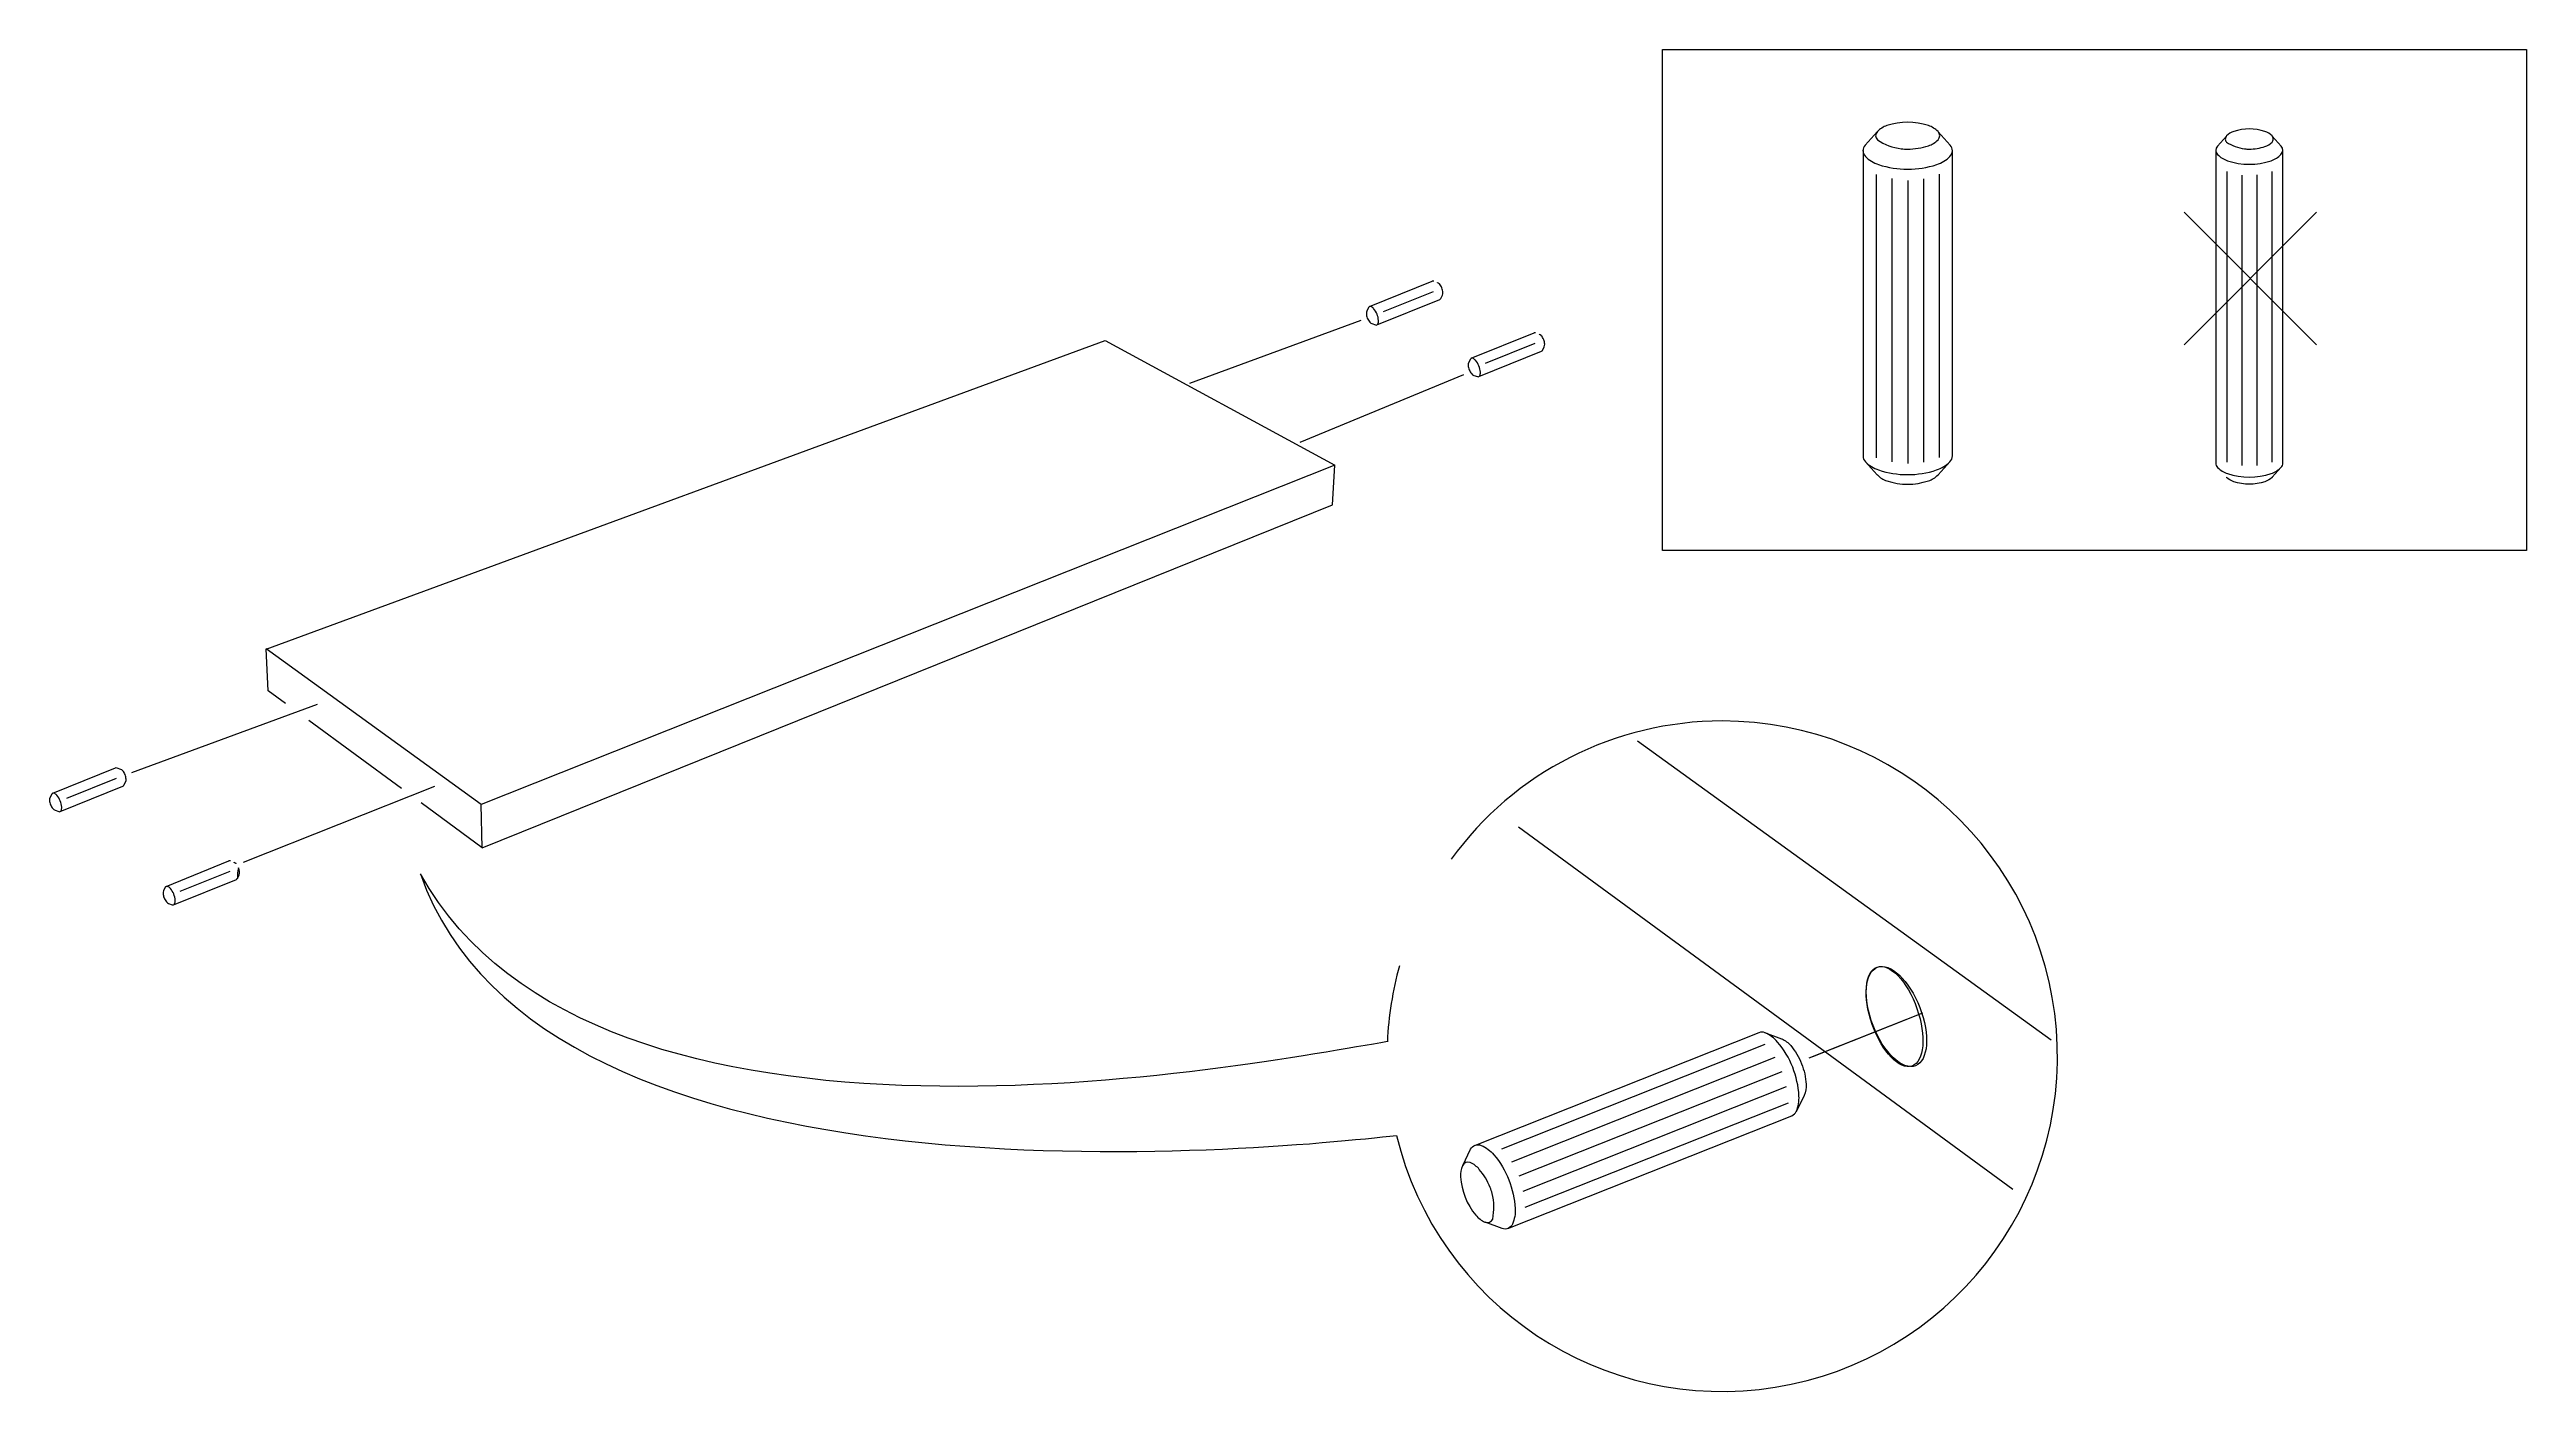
# Model space of a CAD drawing. Header units: metres. Extents: x -27.1 to 47.9, y -10.7 to 6.6.
# Drawn here: x 39.598 to 42.415, y 4.671 to 6.198 of the extents above; entities that cross this region are included whole.
import ezdxf

# ---------------------------------------------------------------- set-up
doc = ezdxf.new("R2010")
doc.units = ezdxf.units.M
doc.header["$MEASUREMENT"] = 0
doc.layers.add('PDF_Working_Num_Penna__255_Num_Penna__255_Num_Penna__255_Num_Penna__255_Num_Penna__255_Num_Penna__255', color=255, linetype='Continuous', lineweight=18)
doc.layers.add('PDF_Working_Num_Penna__7_Num_Penna__7_Num_Penna__7_Num_Penna__7_Num_Penna__7_Num_Penna__7', color=7, linetype='Continuous', lineweight=18)
doc.styles.add('GENERATED_STYLE_1', font='Arial')

msp = doc.modelspace()

# ---------------------------------------------------------------- linework, layer by layer
at = {"layer": 'PDF_Working_Num_Penna__255_Num_Penna__255_Num_Penna__255_Num_Penna__255_Num_Penna__255_Num_Penna__255', "color": 255, "linetype": 'Continuous', "lineweight": 18, "flags": 128}
msp.add_lwpolyline([(41.7128, 5.0956), (41.6028, 5.0518)], dxfattribs=at)
at = {"layer": 'PDF_Working_Num_Penna__7_Num_Penna__7_Num_Penna__7_Num_Penna__7_Num_Penna__7_Num_Penna__7', "color": 7, "linetype": 'Continuous', "lineweight": 18, "flags": 128}
msp.add_lwpolyline([(42.415, 5.6279), (41.4324, 5.6279), (41.4324, 6.1975), (42.415, 6.1975)], close=True, dxfattribs=at)
for points in [[(41.7039, 6.0846, 0.024683), (41.7112, 6.0843, 0.080763), (41.7348, 6.0881, 0.116544), (41.7457, 6.0948, 0.413823), (41.7457, 6.1043, 0.116203), (41.7348, 6.111, 0.162509), (41.6876, 6.111, 0.116643), (41.6767, 6.1043, 0.414105), (41.6767, 6.0948, 0.116544)], [(42.0943, 6.0846, 0.023831), (42.0998, 6.0843, 0.080631), (42.1175, 6.0872, 0.116968), (42.1256, 6.0922, 0.414701), (42.1256, 6.0993, 0.118034), (42.1175, 6.1043, 0.162317), (42.082, 6.1043, 0.117882), (42.0739, 6.0993, 0.414953), (42.0739, 6.0922, 0.117065)], [(39.8115, 5.2548), (39.8135, 5.2589, 0.114101), (39.814, 5.2618, 0.086514), (39.8128, 5.267, 0.08176)], [(41.2386, 4.8965, 0.023755), (41.2363, 4.9034, 0.080598), (41.224, 4.924, 0.117099), (41.2137, 4.9316, 0.414184), (41.205, 4.9281, 0.115107), (41.2027, 4.9156, 0.16262), (41.2201, 4.8718, 0.116666), (41.2304, 4.864, 0.413836), (41.2392, 4.8675, 0.116783)]]:
    msp.add_lwpolyline(points, format="xyb", close=True, dxfattribs=at)
for points in [[(41.6764, 6.104), (41.6628, 6.0889, 0.399386), (41.6631, 6.076, 0.116083), (41.6782, 6.0667, 0.162295), (41.7442, 6.0667, 0.116249), (41.7593, 6.076, 0.398741), (41.7596, 6.0889), (41.7459, 6.104)], [(42.0737, 6.0991), (42.0635, 6.0877, 0.400173), (42.0637, 6.0781, 0.115881), (42.075, 6.0711, 0.162335), (42.1245, 6.0711, 0.116235), (42.1358, 6.0781, 0.398058), (42.1361, 6.0877), (42.1258, 6.0991)], [(41.6604, 6.0826), (41.6604, 5.7353, 0.198554), (41.6631, 5.7287, 0.116298), (41.6782, 5.7194, 0.16243), (41.7441, 5.7194, 0.116464), (41.7593, 5.7287, 0.199843), (41.762, 5.7353), (41.762, 6.0826)], [(42.0617, 6.083), (42.0617, 5.7273, 0.198139), (42.0637, 5.7223, 0.116426), (42.075, 5.7153, 0.162217), (42.1245, 5.7153, 0.116235), (42.1358, 5.7223, 0.198492), (42.1379, 5.7273), (42.1379, 6.083)], [(41.1075, 5.8843), (41.179, 5.9132, 0.200581), (41.1801, 5.9142), (41.1821, 5.9183, 0.11436), (41.1825, 5.9212, 0.086888), (41.1814, 5.9264, 0.081323), (41.1786, 5.9309)], [(41.0979, 5.9042), (41.096, 5.9001, 0.115887), (41.0955, 5.8973, 0.080238), (41.0966, 5.8921, 0.082976), (41.0994, 5.8875, 0.123927), (41.1018, 5.8858), (41.106, 5.8843)], [(41.106, 5.8843, 0.201804), (41.1075, 5.8843, 0.185944), (41.1086, 5.8854, 0.119977), (41.1093, 5.8893, 0.16331), (41.1038, 5.9029, 0.119917), (41.1006, 5.9052)], [(41.2234, 5.8255), (41.2949, 5.8544, 0.200581), (41.2959, 5.8554), (41.2979, 5.8595, 0.11436), (41.2984, 5.8624, 0.086234), (41.2972, 5.8675, 0.080961), (41.2945, 5.8721)], [(41.2138, 5.8454), (41.2118, 5.8413, 0.115887), (41.2113, 5.8385, 0.080238), (41.2125, 5.8333, 0.082976), (41.2153, 5.8287, 0.123927), (41.2176, 5.827), (41.2219, 5.8255)], [(41.2219, 5.8255, 0.201804), (41.2234, 5.8255, 0.185944), (41.2245, 5.8266, 0.119977), (41.2252, 5.8305, 0.163537), (41.2197, 5.8441, 0.119917), (41.2165, 5.8464)], [(42.1361, 5.7226), (42.1258, 5.7112, -0.026863), (42.1256, 5.711, -0.116855), (42.1175, 5.706, -0.162153), (42.082, 5.706, -0.116589), (42.0739, 5.711)], [(41.6767, 5.7137, 0.117113), (41.6875, 5.707, 0.162474), (41.7348, 5.707, 0.117412), (41.7457, 5.7137)], [(41.1298, 4.9626, 2.057852), (41.5003, 5.4339, 0.240402), (41.1919, 5.2767)], [(39.6014, 5.3518), (39.6729, 5.3807, -0.210173), (39.6744, 5.3807), (39.6786, 5.3792)], [(39.6098, 5.3308), (39.6813, 5.3597, 0.200581), (39.6824, 5.3608), (39.6844, 5.3649, 0.11436), (39.6849, 5.3677, 0.086701), (39.6837, 5.3729, 0.08176), (39.681, 5.3774)], [(39.6003, 5.3507), (39.5983, 5.3466, 0.116125), (39.5978, 5.3438, 0.080701), (39.599, 5.3386, 0.082895), (39.6018, 5.3341, 0.125207), (39.6041, 5.3324), (39.6084, 5.3308)], [(39.6084, 5.3308, 0.201804), (39.6098, 5.3308, 0.187968), (39.611, 5.3319, 0.119609), (39.6116, 5.3359, 0.16363), (39.6062, 5.3494, 0.119917), (39.603, 5.3518)], [(39.7294, 5.2448), (39.7274, 5.2407, 0.116163), (39.7269, 5.2379, 0.080514), (39.728, 5.2327, 0.082976), (39.7308, 5.2282, 0.126486), (39.7332, 5.2264), (39.7374, 5.2249)], [(39.7374, 5.2249, 0.201804), (39.7389, 5.2249, 0.185944), (39.74, 5.226, 0.119977), (39.7407, 5.2299, 0.163606), (39.7352, 5.2435, 0.119917), (39.732, 5.2458)], [(41.2566, 4.8568), (41.5794, 4.985, 0.197973), (41.5845, 4.9899, 0.116466), (41.5876, 5.0074, 0.162059), (41.5633, 5.0688, 0.116252), (41.549, 5.0793, 0.199265), (41.5419, 5.0794), (41.2191, 4.9513)], [(41.5485, 5.0795), (41.5677, 5.0724, -0.024464), (41.568, 5.0723, -0.116607), (41.5782, 5.0647, -0.080857), (41.5905, 5.0441, -0.081207), (41.5957, 5.0207, -0.116339), (41.5935, 5.0081, 0.022503), (41.5933, 5.0078), (41.5843, 4.9895)], [(41.2051, 4.9284), (41.2141, 4.9468, -0.397949), (41.2262, 4.9512, -0.115892), (41.2405, 4.9406, -0.0808), (41.2576, 4.9119, -0.080557), (41.2648, 4.8793, -0.115301), (41.2617, 4.8618, -0.398603), (41.2499, 4.8567), (41.2307, 4.8639)]]:
    msp.add_lwpolyline(points, format="xyb", dxfattribs=at)
for points in [[(42.0742, 6.0588), (42.0742, 5.7282)], [(42.1252, 6.0588), (42.1252, 5.7282)], [(41.6754, 6.0555), (41.6754, 5.7332)], [(41.6933, 6.0508), (41.6933, 5.7286)], [(41.7112, 6.0486), (41.7112, 5.7267)], [(41.7292, 6.0506), (41.7292, 5.7284)], [(41.7471, 6.0556), (41.7471, 5.7334)], [(42.0912, 6.0548), (42.0912, 5.7244)], [(42.1082, 6.055), (42.1082, 5.7244)], [(42.0255, 6.0124), (42.1761, 5.8618)], [(42.0255, 5.8618), (42.1761, 6.0124)], [(41.099, 5.9052), (41.1705, 5.9341)], [(41.1151, 5.8996), (41.1717, 5.9225)], [(40.8949, 5.818), (41.0897, 5.8896)], [(39.8441, 5.5157), (40.7984, 5.8668)], [(40.7984, 5.8668), (41.0597, 5.725)], [(41.2149, 5.8464), (41.2864, 5.8753)], [(41.231, 5.8407), (41.2876, 5.8637)], [(41.206, 5.8276), (41.0197, 5.7508)], [(41.0597, 5.725), (40.0887, 5.3388)], [(40.09, 5.2898), (41.0571, 5.6797), (41.0597, 5.725)], [(41.6628, 5.7291), (41.6764, 5.7139)], [(41.7596, 5.7291), (41.7459, 5.7139)], [(40.0887, 5.3388), (39.8441, 5.5158)], [(39.8464, 5.4683), (39.8441, 5.5158)], [(39.8663, 5.4537), (39.8464, 5.4683)], [(39.6915, 5.3753), (39.9026, 5.4529)], [(39.9981, 5.3572), (39.8926, 5.4345)], [(41.8743, 5.0708), (41.4041, 5.4109)], [(39.6174, 5.3461), (39.6741, 5.369)], [(40.0356, 5.3594), (39.8181, 5.2729)], [(40.09, 5.2898), (40.0204, 5.3408)], [(40.09, 5.2898), (40.0887, 5.3388)], [(41.8308, 4.9011), (41.2685, 5.3131)], [(39.7305, 5.2458), (39.8019, 5.2747)], [(39.7389, 5.2249), (39.8104, 5.2538)], [(39.7465, 5.2402), (39.8031, 5.2631)], [(41.7279, 5.1016), (41.5989, 5.0503)], [(41.2496, 4.9474), (41.5492, 5.0663)], [(41.2609, 4.9326), (41.5604, 5.0515)], [(41.2694, 4.9167), (41.5686, 5.0354)], [(41.274, 4.8992), (41.5735, 5.0181)], [(41.2762, 4.8808), (41.5758, 4.9997)]]:
    msp.add_lwpolyline(points, dxfattribs=at)
at = {"layer": 'PDF_Working_Num_Penna__7_Num_Penna__7_Num_Penna__7_Num_Penna__7_Num_Penna__7_Num_Penna__7', "color": 7, "linetype": 'Continuous', "lineweight": 18}
msp.add_arc((41.4999, 5.053), 0.3808, 164.396, 177.5674, dxfattribs=at)
for centre, major_axis, ratio in [((41.6984, 5.0978), (-0.0217, 0.056), 0.474552), ((41.6963, 5.0978), (-0.0198, 0.0563), 0.45259)]:
    msp.add_ellipse(centre, major_axis=major_axis, ratio=ratio, dxfattribs=at)
for points in [[(41.1721, 5.9341), (41.1727, 5.9341), (41.17, 5.9341), (41.1705, 5.9341)], [(41.1786, 5.9309), (41.1795, 5.9309), (41.1754, 5.9326), (41.1764, 5.9326)], [(41.1764, 5.9326), (41.1764, 5.9326), (41.1762, 5.9326), (41.1763, 5.9326)], [(41.1821, 5.9183), (41.1821, 5.9183), (41.1821, 5.9184), (41.1821, 5.9184)], [(41.099, 5.9052), (41.0995, 5.9052), (41.0974, 5.9042), (41.0979, 5.9042)], [(41.1006, 5.9052), (41.1011, 5.9052), (41.0985, 5.9052), (41.099, 5.9052)], [(41.288, 5.8753), (41.2885, 5.8753), (41.2859, 5.8753), (41.2864, 5.8753)], [(41.2945, 5.8721), (41.2954, 5.8721), (41.2913, 5.8738), (41.2922, 5.8738)], [(41.2922, 5.8738), (41.2923, 5.8738), (41.2921, 5.8738), (41.2921, 5.8738)], [(41.2149, 5.8464), (41.2154, 5.8464), (41.2133, 5.8454), (41.2138, 5.8454)], [(41.2165, 5.8464), (41.217, 5.8464), (41.2144, 5.8464), (41.2149, 5.8464)], [(41.2979, 5.8595), (41.2979, 5.8595), (41.298, 5.8596), (41.298, 5.8596)], [(41.6764, 5.7139), (41.6766, 5.7139), (41.6766, 5.7137), (41.6767, 5.7137)], [(41.7457, 5.7137), (41.7458, 5.7137), (41.7458, 5.7139), (41.7459, 5.7139)], [(42.0737, 5.7112), (42.0738, 5.7112), (42.0738, 5.711), (42.0739, 5.711)], [(39.681, 5.3774), (39.6819, 5.3774), (39.6778, 5.3791), (39.6787, 5.3791)], [(39.6787, 5.3791), (39.6787, 5.3791), (39.6786, 5.3792), (39.6786, 5.3792)], [(39.6844, 5.3649), (39.6844, 5.3649), (39.6844, 5.3649), (39.6844, 5.3649)], [(39.6014, 5.3518), (39.6019, 5.3518), (39.5998, 5.3507), (39.6003, 5.3507)], [(39.603, 5.3518), (39.6035, 5.3518), (39.6009, 5.3518), (39.6014, 5.3518)], [(39.8035, 5.2747), (39.8041, 5.2747), (39.8014, 5.2747), (39.8019, 5.2747)], [(39.81, 5.2715), (39.811, 5.2715), (39.8068, 5.2732), (39.8078, 5.2732)], [(39.8078, 5.2732), (39.8078, 5.2732), (39.8076, 5.2732), (39.8077, 5.2732)], [(39.7305, 5.2458), (39.7309, 5.2458), (39.7288, 5.2448), (39.7294, 5.2448)], [(39.732, 5.2458), (39.7325, 5.2458), (39.7299, 5.2458), (39.7305, 5.2458)], [(39.8104, 5.2538), (39.8109, 5.2538), (39.811, 5.2549), (39.8115, 5.2549)], [(39.8135, 5.2589), (39.8135, 5.2589), (39.8135, 5.259), (39.8135, 5.259)], [(41.1194, 5.0692), (40.9683, 5.0437), (40.2224, 4.8967), (40.0197, 5.2599)], [(40.0197, 5.2599), (40.1583, 4.8639), (40.9815, 4.9459), (41.1298, 4.9626)]]:
    msp.add_open_spline(points, degree=3, dxfattribs=at)

# ---------------------------------------------------------------- texts
at = {"layer": 'PDF_Working_Num_Penna__7_Num_Penna__7_Num_Penna__7_Num_Penna__7_Num_Penna__7_Num_Penna__7', "color": 7, "linetype": 'Continuous', "lineweight": 18, "char_height": 0.00000321, "attachment_point": 7, "style": 'GENERATED_STYLE_1'}
for s, insert, rotation in [('\\A1;{\\pql;\\fArial|b0|i0|c0|p34;101350}', (41.8424, 5.6981), 90), ('\\A1;{\\pql;\\fArial|b0|i0|c0|p34;101345}', (42.2272, 5.6981), 90), ('\\A1;{\\pql;\\fArial|b0|i0|c0|p34;101350}', (41.4382, 4.8403), 21.6557)]:
    msp.add_mtext(s, dxfattribs=dict(at, insert=insert, rotation=rotation))
at = {"layer": 'PDF_Working_Num_Penna__7_Num_Penna__7_Num_Penna__7_Num_Penna__7_Num_Penna__7_Num_Penna__7', "color": 7, "linetype": 'Continuous', "lineweight": 18, "insert": (41.0879, 5.1604), "char_height": 0.0000077, "attachment_point": 7, "style": 'GENERATED_STYLE_1'}
msp.add_mtext('\\A1;{\\pql;\\fArial|b0|i0|c0|p34;4x}', dxfattribs=at)

doc.saveas('drawing.dxf')
